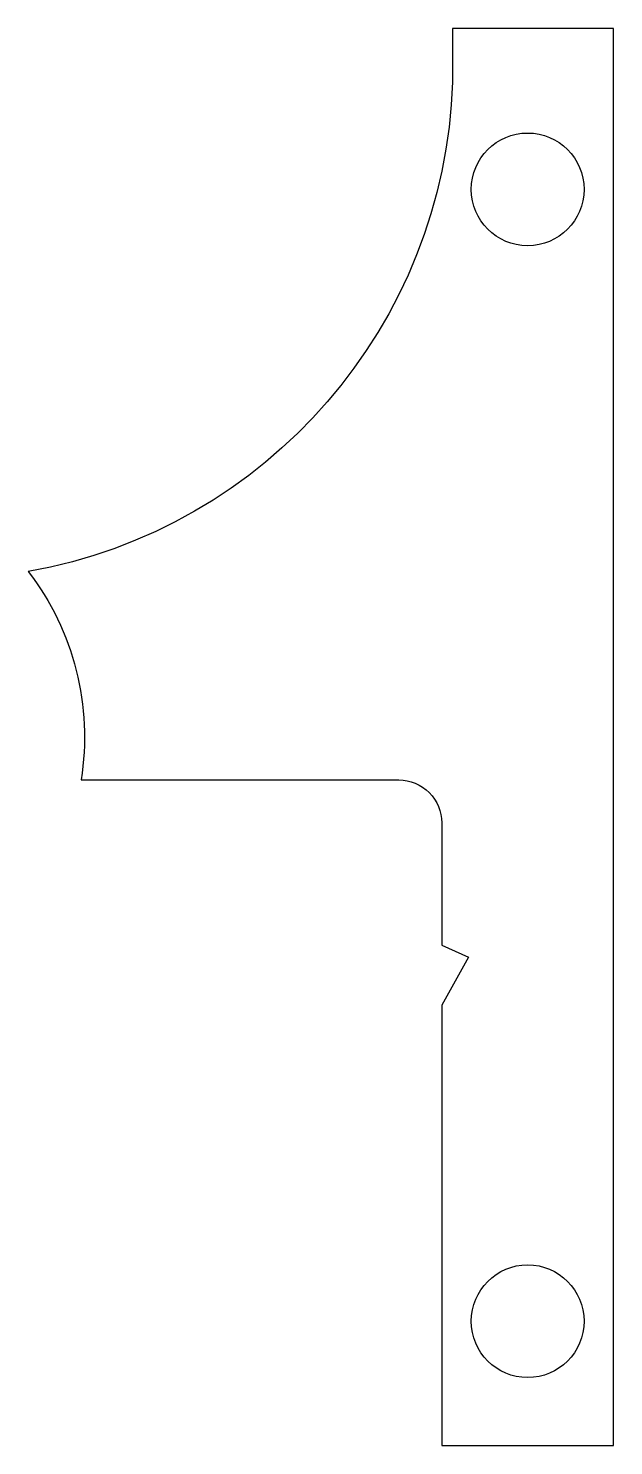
# Model space of a CAD drawing. Header units: millimetres. Extents: x -54 to 0, y -67 to 65.
import ezdxf

# ---------------------------------------------------------------- set-up
doc = ezdxf.new("R2010")
doc.units = ezdxf.units.MM
doc.layers.get('0').update_dxf_attribs({"linetype": 'CONTINUOUS'})

msp = doc.modelspace()

# ---------------------------------------------------------------- linework, layer by layer
msp.add_lwpolyline([(-15, 60, -0.354303), (-54.48, 14.4, -0.206353), (-49.57, -5), (-20, -5, -0.414214), (-16, -9), (-16, -20.4), (-13.5, -21.5), (-16, -25.97), (-16, -67), (0, -67), (0, 65), (-15, 65)], format="xyb", close=True)
msp.add_lwpolyline([(-15, 60, -0.354303), (-54.48, 14.4, -0.206353), (-49.57, -5), (-20, -5, -0.414214), (-16, -9), (-16, -20.4), (-13.5, -21.5), (-16, -25.97), (-16, -67), (0, -67), (0, 65), (-15, 65)], format="xyb", close=True)
for centre in [(-8, 50), (-8, 50), (-8, -55.41), (-8, -55.41)]:
    msp.add_circle(centre, 5.25)

doc.saveas('drawing.dxf')
